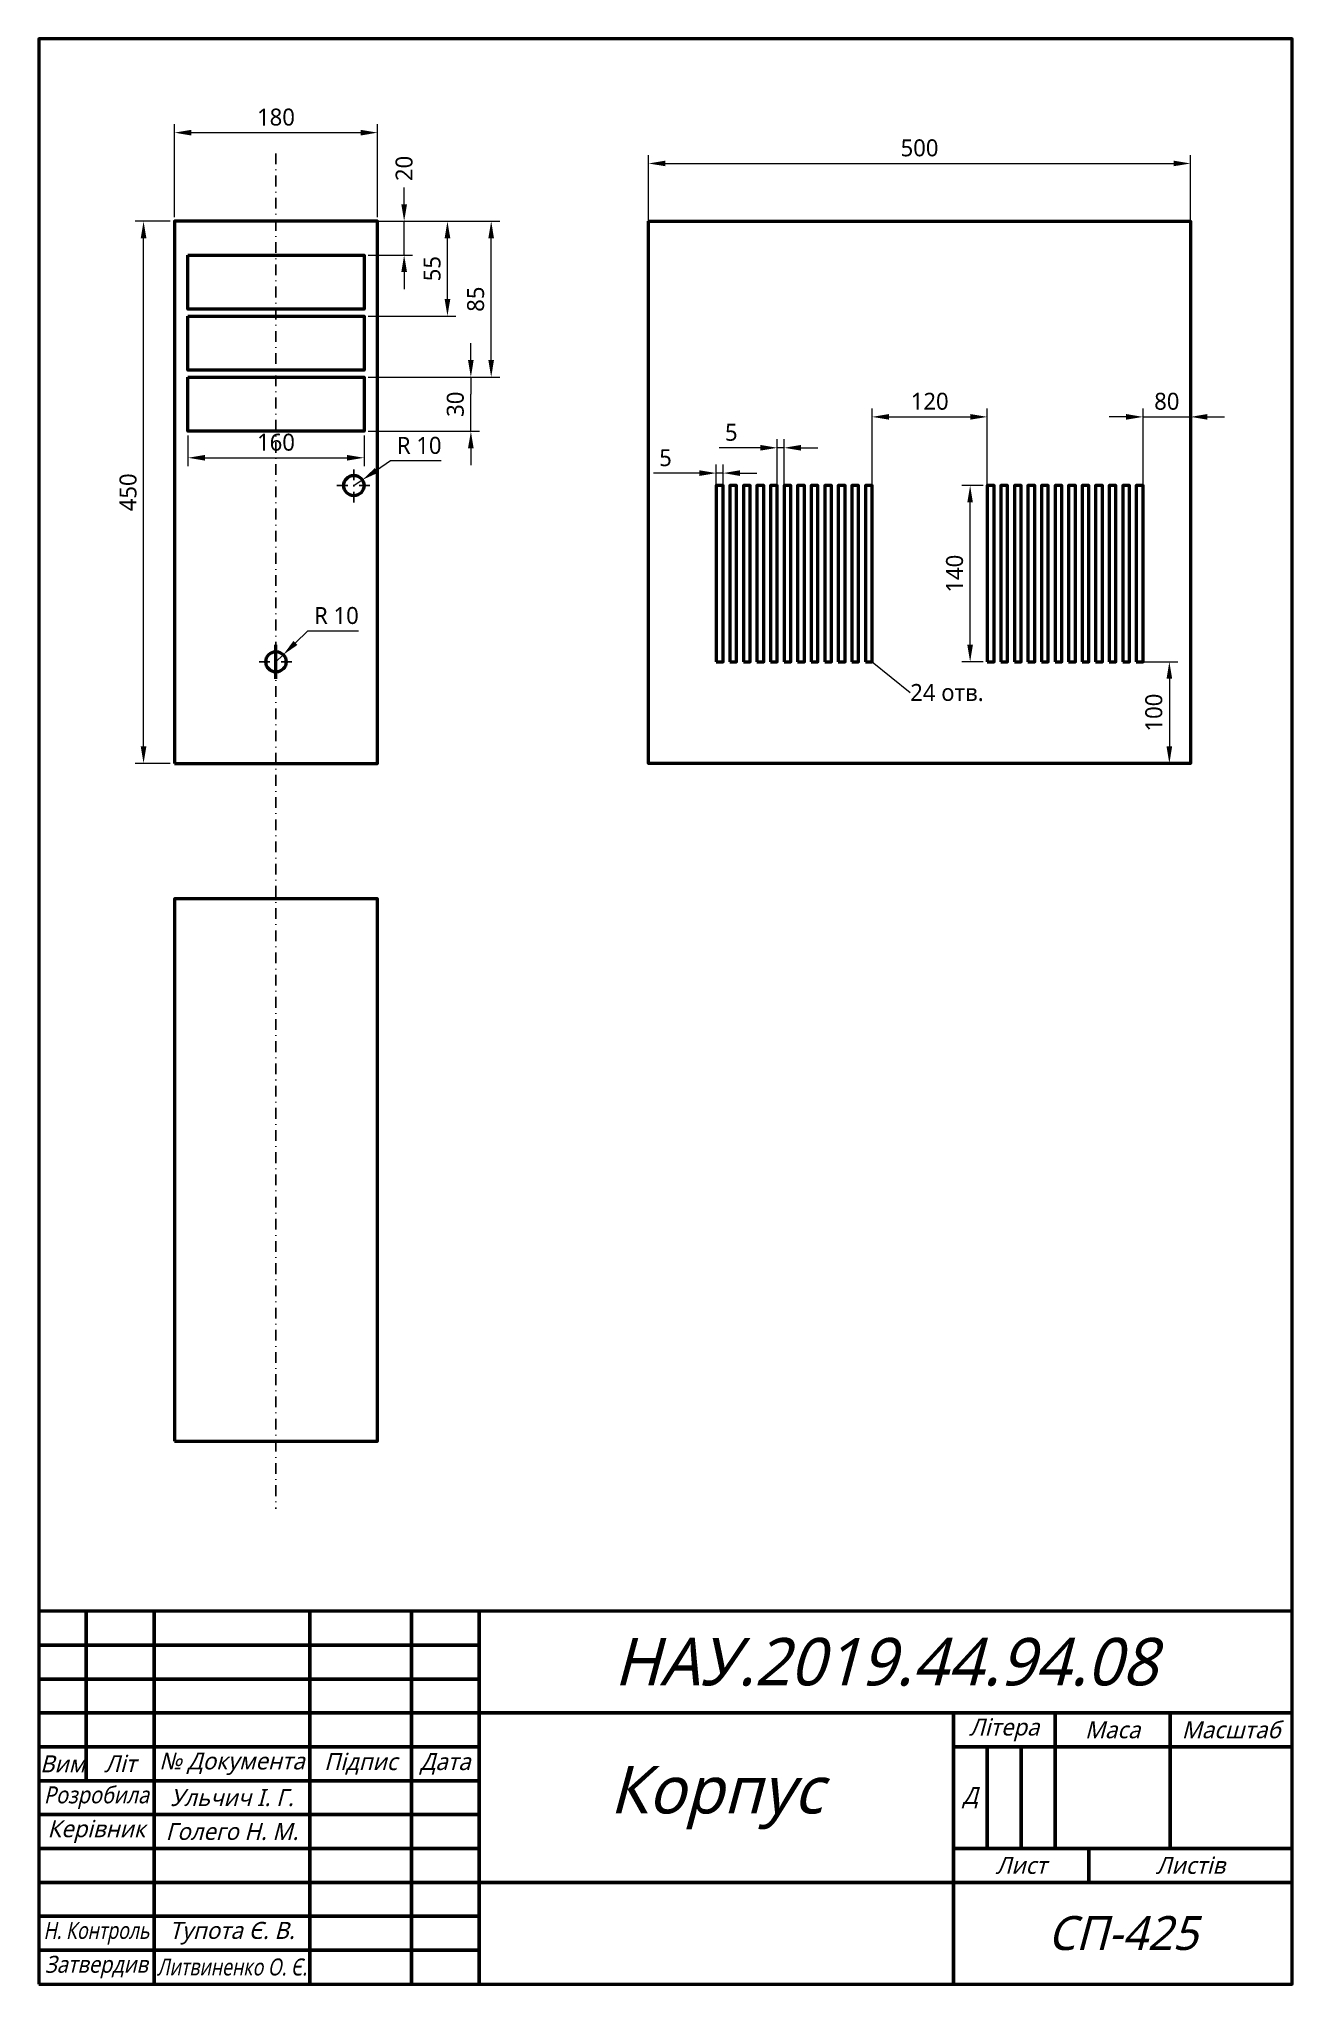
# Model space of a CAD drawing. Header units: millimetres. Extents: x 20 to 205, y 5 to 292.
import ezdxf

# ---------------------------------------------------------------- set-up
doc = ezdxf.new("R2010")
doc.units = ezdxf.units.MM
doc.header["$LTSCALE"] = 0.25
doc.linetypes.add('DASHDOT2', pattern=[12.7, 6.35, -3.175, 0, -3.175])
for name, color, linetype, lineweight in [('Border', 7, 'Continuous', 50), ('Computer Case', 7, 'Continuous', 50), ('Dimensions', 7, 'Continuous', 50), ('Stamp', 7, 'Continuous', 50)]:
    doc.layers.add(name, color=color, linetype=linetype, lineweight=lineweight)
doc.layers.add('Stamp Text', color=7, linetype='Continuous')
doc.layers.add('Symmetry Axes', color=7, linetype='DASHDOT2')
doc.styles.add('lab-01-02-dim', font='Roboto-Regular_1.ttf', dxfattribs={"height": 2.5})
doc.styles.add('lab-01-02-s00', font='Roboto-Italic_1.ttf', dxfattribs={"height": 2.5})
doc.styles.add('lab-01-02-s01', font='Roboto-Italic_1.ttf', dxfattribs={"height": 5})
doc.styles.add('lab-01-02-s02', font='Roboto-Italic_1.ttf', dxfattribs={"height": 7})
doc.dimstyles.new('lab-01-02', dxfattribs={"dimtxt": 5, "dimasz": 2.5, "dimexe": 1.25, "dimexo": 0.625, "dimgap": 1, "dimtad": 1, "dimdec": 0, "dimtxsty": 'lab-01-02-dim', "dimcen": 2.5, "dimadec": 0, "dimazin": 0, "dimtfac": 1, "dimtdec": 0, "dimtmove": 0, "dimatfit": 3, "dimldrblk": 'NONE', "dimfxl": 0, "dimlwd": 15, "dimlwe": 15, "dimarcsym": 0})
doc.dimstyles.new('lab-01-02$4', dxfattribs={"dimtxt": 5, "dimasz": 2.5, "dimexe": 1.25, "dimexo": 0.625, "dimgap": 1, "dimtad": 1, "dimtoh": 1, "dimdec": 0, "dimtxsty": 'lab-01-02-dim', "dimcen": 2.5, "dimadec": 0, "dimazin": 0, "dimtfac": 1, "dimtdec": 0, "dimtmove": 0, "dimatfit": 3, "dimldrblk": 'NONE', "dimfxl": 0, "dimlwd": 15, "dimlwe": 15, "dimarcsym": 0})

# ---------------------------------------------------------------- blocks, each defined once
blk = doc.blocks.new('*D0')
at = {"layer": 'Dimensions', "color": 0, "lineweight": 15}
for p, q in [((40, 265.72), (40, 279.42)), ((70, 265.72), (70, 279.42)), ((42.5, 278.17), (67.5, 278.17))]:
    blk.add_line(p, q, dxfattribs=at)
at = {"layer": 'Dimensions', "color": 0}
for points in [[(42.5, 278.58), (42.5, 277.75), (40, 278.17)], [(67.5, 278.58), (67.5, 277.75), (70, 278.17)]]:
    blk.add_solid(points, dxfattribs=at)
at = {"layer": 'Dimensions', "color": 0, "insert": (55, 280.45), "char_height": 2.5, "attachment_point": 5, "style": 'lab-01-02-dim'}
blk.add_mtext('180', dxfattribs=at)
blk = doc.blocks.new('_None')
blk = doc.blocks.new('*D1')
at = {"layer": 'Dimensions', "color": 0, "lineweight": 15}
for p, q in [((39.38, 265.1), (34.2, 265.1)), ((35.45, 187.6), (35.45, 262.6)), ((39.38, 185.1), (34.2, 185.1))]:
    blk.add_line(p, q, dxfattribs=at)
at = {"layer": 'Dimensions', "color": 0}
for points in [[(35.04, 262.6), (35.87, 262.6), (35.45, 265.1)], [(35.04, 187.6), (35.87, 187.6), (35.45, 185.1)]]:
    blk.add_solid(points, dxfattribs=at)
at = {"layer": 'Dimensions', "color": 0, "insert": (33.17, 225.1), "char_height": 2.5, "attachment_point": 5, "rotation": 90, "style": 'lab-01-02-dim'}
blk.add_mtext('450', dxfattribs=at)
blk = doc.blocks.new('*D2')
at = {"layer": 'Dimensions', "color": 0, "lineweight": 15}
for p, q in [((73.92, 267.6), (73.92, 270.1)), ((68.62, 265.1), (75.17, 265.1)), ((73.92, 260.1), (73.92, 265.1)), ((68.62, 260.1), (75.17, 260.1)), ((73.92, 257.6), (73.92, 255.1))]:
    blk.add_line(p, q, dxfattribs=at)
at = {"layer": 'Dimensions', "color": 0}
for points in [[(73.5, 267.6), (74.34, 267.6), (73.92, 265.1)], [(73.5, 257.6), (74.34, 257.6), (73.92, 260.1)]]:
    blk.add_solid(points, dxfattribs=at)
at = {"layer": 'Dimensions', "color": 0, "insert": (73.92, 272.89), "char_height": 2.5, "attachment_point": 5, "rotation": 90, "style": 'lab-01-02-dim'}
blk.add_mtext('20', dxfattribs=at)
blk = doc.blocks.new('*D3')
at = {"layer": 'Dimensions', "color": 0, "lineweight": 15}
for p, q in [((68.62, 265.1), (81.56, 265.1)), ((80.31, 253.6), (80.31, 262.6)), ((68.62, 251.1), (81.56, 251.1))]:
    blk.add_line(p, q, dxfattribs=at)
at = {"layer": 'Dimensions', "color": 0}
for points in [[(79.9, 262.6), (80.73, 262.6), (80.31, 265.1)], [(79.9, 253.6), (80.73, 253.6), (80.31, 251.1)]]:
    blk.add_solid(points, dxfattribs=at)
at = {"layer": 'Dimensions', "color": 0, "insert": (78.05, 258.1), "char_height": 2.5, "attachment_point": 5, "rotation": 90, "style": 'lab-01-02-dim'}
blk.add_mtext('55', dxfattribs=at)
blk = doc.blocks.new('*D4')
at = {"layer": 'Dimensions', "color": 0, "lineweight": 15}
for p, q in [((68.62, 265.1), (88.02, 265.1)), ((86.77, 244.6), (86.77, 262.6)), ((68.62, 242.1), (88.02, 242.1))]:
    blk.add_line(p, q, dxfattribs=at)
at = {"layer": 'Dimensions', "color": 0}
for points in [[(86.35, 262.6), (87.18, 262.6), (86.77, 265.1)], [(86.35, 244.6), (87.18, 244.6), (86.77, 242.1)]]:
    blk.add_solid(points, dxfattribs=at)
at = {"layer": 'Dimensions', "color": 0, "insert": (84.48, 253.6), "char_height": 2.5, "attachment_point": 5, "rotation": 90, "style": 'lab-01-02-dim'}
blk.add_mtext('85', dxfattribs=at)
blk = doc.blocks.new('*D5')
at = {"layer": 'Dimensions', "color": 0, "lineweight": 15}
for p, q in [((42, 233.47), (42, 228.95)), ((68, 233.47), (68, 228.95)), ((44.5, 230.2), (65.5, 230.2))]:
    blk.add_line(p, q, dxfattribs=at)
at = {"layer": 'Dimensions', "color": 0}
for points in [[(44.5, 230.61), (44.5, 229.78), (42, 230.2)], [(65.5, 230.61), (65.5, 229.78), (68, 230.2)]]:
    blk.add_solid(points, dxfattribs=at)
at = {"layer": 'Dimensions', "color": 0, "insert": (55, 232.48), "char_height": 2.5, "attachment_point": 5, "style": 'lab-01-02-dim'}
blk.add_mtext('160', dxfattribs=at)
blk = doc.blocks.new('*D6')
at = {"layer": 'Dimensions', "color": 0, "lineweight": 15}
for p, q in [((71.89, 229.73), (69.82, 228.33)), ((79.4, 229.73), (71.89, 229.73)), ((66.5, 226.1), (67.74, 226.93))]:
    blk.add_line(p, q, dxfattribs=at)
at = {"layer": 'Dimensions', "color": 0}
blk.add_solid([(69.59, 228.68), (70.05, 227.98), (67.74, 226.93)], dxfattribs=at)
at = {"layer": 'Dimensions', "color": 0, "insert": (76.14, 232.01), "char_height": 2.5, "attachment_point": 5, "style": 'lab-01-02-dim'}
blk.add_mtext('R 10', dxfattribs=at)
blk = doc.blocks.new('*D7')
at = {"layer": 'Dimensions', "color": 0, "lineweight": 15}
for p, q in [((59.67, 204.62), (57.87, 202.88)), ((67.17, 204.62), (59.67, 204.62)), ((55, 200.1), (56.08, 201.14))]:
    blk.add_line(p, q, dxfattribs=at)
at = {"layer": 'Dimensions', "color": 0}
blk.add_solid([(57.58, 203.18), (58.16, 202.58), (56.08, 201.14)], dxfattribs=at)
at = {"layer": 'Dimensions', "color": 0, "insert": (63.92, 206.91), "char_height": 2.5, "attachment_point": 5, "style": 'lab-01-02-dim'}
blk.add_mtext('R 10', dxfattribs=at)
blk = doc.blocks.new('*D8')
at = {"layer": 'Dimensions', "color": 0, "lineweight": 15}
for p, q in [((83.77, 244.6), (83.77, 247.1)), ((68.62, 242.1), (85.02, 242.1)), ((83.77, 242.1), (83.77, 239.6)), ((83.77, 236.6), (83.77, 239.6)), ((83.77, 234.1), (83.77, 236.6)), ((68.62, 234.1), (85.02, 234.1)), ((83.77, 231.6), (83.77, 229.1))]:
    blk.add_line(p, q, dxfattribs=at)
at = {"layer": 'Dimensions', "color": 0}
for points in [[(83.35, 244.6), (84.18, 244.6), (83.77, 242.1)], [(83.35, 231.6), (84.18, 231.6), (83.77, 234.1)]]:
    blk.add_solid(points, dxfattribs=at)
at = {"layer": 'Dimensions', "color": 0, "insert": (81.48, 238.1), "char_height": 2.5, "attachment_point": 5, "rotation": 90, "style": 'lab-01-02-dim'}
blk.add_mtext('30', dxfattribs=at)
blk = doc.blocks.new('*D9')
at = {"layer": 'Dimensions', "color": 0, "lineweight": 15}
for p, q in [((117.5, 227.94), (110.71, 227.94)), ((120, 200.72), (120, 229.19)), ((121, 227.94), (120, 227.94)), ((121, 200.72), (121, 229.19)), ((123.5, 227.94), (126, 227.94))]:
    blk.add_line(p, q, dxfattribs=at)
at = {"layer": 'Dimensions', "color": 0}
for points in [[(117.5, 228.35), (117.5, 227.52), (120, 227.94)], [(123.5, 228.35), (123.5, 227.52), (121, 227.94)]]:
    blk.add_solid(points, dxfattribs=at)
at = {"layer": 'Dimensions', "color": 0, "insert": (112.5, 230.2), "char_height": 2.5, "attachment_point": 5, "style": 'lab-01-02-dim'}
blk.add_mtext('5', dxfattribs=at)
blk = doc.blocks.new('*D10')
at = {"layer": 'Dimensions', "color": 0, "lineweight": 15}
for p, q in [((129, 200.72), (129, 232.92)), ((130, 200.72), (130, 232.92)), ((126.5, 231.67), (120.43, 231.67)), ((130, 231.67), (129, 231.67)), ((132.5, 231.67), (135, 231.67))]:
    blk.add_line(p, q, dxfattribs=at)
at = {"layer": 'Dimensions', "color": 0}
for points in [[(126.5, 232.09), (126.5, 231.26), (129, 231.67)], [(132.5, 232.09), (132.5, 231.26), (130, 231.67)]]:
    blk.add_solid(points, dxfattribs=at)
at = {"layer": 'Dimensions', "color": 0, "insert": (122.21, 233.94), "char_height": 2.5, "attachment_point": 5, "style": 'lab-01-02-dim'}
blk.add_mtext('5', dxfattribs=at)
blk = doc.blocks.new('*D11')
at = {"layer": 'Dimensions', "color": 0, "lineweight": 15}
for p, q in [((143, 200.72), (143, 237.48)), ((145.5, 236.23), (157.5, 236.23)), ((160, 200.72), (160, 237.48))]:
    blk.add_line(p, q, dxfattribs=at)
at = {"layer": 'Dimensions', "color": 0}
for points in [[(145.5, 236.65), (145.5, 235.82), (143, 236.23)], [(157.5, 236.65), (157.5, 235.82), (160, 236.23)]]:
    blk.add_solid(points, dxfattribs=at)
at = {"layer": 'Dimensions', "color": 0, "insert": (151.5, 238.52), "char_height": 2.5, "attachment_point": 5, "style": 'lab-01-02-dim'}
blk.add_mtext('120', dxfattribs=at)
blk = doc.blocks.new('*D12')
at = {"layer": 'Dimensions', "color": 0, "lineweight": 15}
for p, q in [((159.38, 226.1), (156.22, 226.1)), ((157.47, 202.6), (157.47, 223.6)), ((159.38, 200.1), (156.22, 200.1))]:
    blk.add_line(p, q, dxfattribs=at)
at = {"layer": 'Dimensions', "color": 0}
for points in [[(157.05, 223.6), (157.88, 223.6), (157.47, 226.1)], [(157.05, 202.6), (157.88, 202.6), (157.47, 200.1)]]:
    blk.add_solid(points, dxfattribs=at)
at = {"layer": 'Dimensions', "color": 0, "insert": (155.18, 213.1), "char_height": 2.5, "attachment_point": 5, "rotation": 90, "style": 'lab-01-02-dim'}
blk.add_mtext('140', dxfattribs=at)
blk = doc.blocks.new('*D13')
at = {"layer": 'Dimensions', "color": 0, "lineweight": 15}
for p, q in [((180.5, 236.23), (178, 236.23)), ((183, 200.72), (183, 237.48)), ((183, 236.23), (190, 236.23)), ((190, 200.72), (190, 237.48)), ((192.5, 236.23), (195, 236.23))]:
    blk.add_line(p, q, dxfattribs=at)
at = {"layer": 'Dimensions', "color": 0}
for points in [[(180.5, 236.65), (180.5, 235.82), (183, 236.23)], [(192.5, 236.65), (192.5, 235.82), (190, 236.23)]]:
    blk.add_solid(points, dxfattribs=at)
at = {"layer": 'Dimensions', "color": 0, "insert": (186.5, 238.52), "char_height": 2.5, "attachment_point": 5, "style": 'lab-01-02-dim'}
blk.add_mtext('80', dxfattribs=at)
blk = doc.blocks.new('*D14')
at = {"layer": 'Dimensions', "color": 0, "lineweight": 15}
for p, q in [((182.62, 200.1), (188.12, 200.1)), ((186.88, 197.6), (186.88, 187.6)), ((182.62, 185.1), (188.12, 185.1))]:
    blk.add_line(p, q, dxfattribs=at)
at = {"layer": 'Dimensions', "color": 0}
for points in [[(186.46, 197.6), (187.29, 197.6), (186.88, 200.1)], [(186.46, 187.6), (187.29, 187.6), (186.88, 185.1)]]:
    blk.add_solid(points, dxfattribs=at)
at = {"layer": 'Dimensions', "color": 0, "insert": (184.59, 192.6), "char_height": 2.5, "attachment_point": 5, "rotation": 90, "style": 'lab-01-02-dim'}
blk.add_mtext('100', dxfattribs=at)
blk = doc.blocks.new('*D15')
at = {"layer": 'Dimensions', "color": 0, "lineweight": 15}
for p, q in [((110, 185.72), (110, 274.87)), ((112.5, 273.62), (187.5, 273.62)), ((190, 185.72), (190, 274.87))]:
    blk.add_line(p, q, dxfattribs=at)
at = {"layer": 'Dimensions', "color": 0}
for points in [[(112.5, 274.04), (112.5, 273.21), (110, 273.62)], [(187.5, 274.04), (187.5, 273.21), (190, 273.62)]]:
    blk.add_solid(points, dxfattribs=at)
at = {"layer": 'Dimensions', "color": 0, "insert": (150, 275.91), "char_height": 2.5, "attachment_point": 5, "style": 'lab-01-02-dim'}
blk.add_mtext('500', dxfattribs=at)

msp = doc.modelspace()

# ---------------------------------------------------------------- linework, layer by layer
at = {"layer": 'Border'}
msp.add_lwpolyline([(20, 5), (205, 5), (205, 292), (20, 292)], close=True, dxfattribs=at)
at = {"layer": 'Computer Case'}
msp.add_line((55, 197.6), (55, 202.6), dxfattribs=at)
for points in [[(40, 185.1), (70, 185.1), (70, 265.1), (40, 265.1)], [(110, 265.1), (190, 265.1), (190, 185.1), (110, 185.1)], [(42, 260.1), (68, 260.1), (68, 252.1), (42, 252.1)], [(42, 251.1), (68, 251.1), (68, 243.1), (42, 243.1)], [(42, 242.1), (68, 242.1), (68, 234.1), (42, 234.1)], [(120, 200.1), (121, 200.1), (121, 226.1), (120, 226.1)], [(122, 200.1), (123, 200.1), (123, 226.1), (122, 226.1)], [(124, 200.1), (125, 200.1), (125, 226.1), (124, 226.1)], [(126, 200.1), (127, 200.1), (127, 226.1), (126, 226.1)], [(128, 200.1), (129, 200.1), (129, 226.1), (128, 226.1)], [(130, 200.1), (131, 200.1), (131, 226.1), (130, 226.1)], [(132, 200.1), (133, 200.1), (133, 226.1), (132, 226.1)], [(134, 200.1), (135, 200.1), (135, 226.1), (134, 226.1)], [(136, 200.1), (137, 200.1), (137, 226.1), (136, 226.1)], [(138, 200.1), (139, 200.1), (139, 226.1), (138, 226.1)], [(140, 200.1), (141, 200.1), (141, 226.1), (140, 226.1)], [(142, 200.1), (143, 200.1), (143, 226.1), (142, 226.1)], [(160, 200.1), (161, 200.1), (161, 226.1), (160, 226.1)], [(162, 200.1), (163, 200.1), (163, 226.1), (162, 226.1)], [(164, 200.1), (165, 200.1), (165, 226.1), (164, 226.1)], [(166, 200.1), (167, 200.1), (167, 226.1), (166, 226.1)], [(168, 200.1), (169, 200.1), (169, 226.1), (168, 226.1)], [(170, 200.1), (171, 200.1), (171, 226.1), (170, 226.1)], [(172, 200.1), (173, 200.1), (173, 226.1), (172, 226.1)], [(174, 200.1), (175, 200.1), (175, 226.1), (174, 226.1)], [(176, 200.1), (177, 200.1), (177, 226.1), (176, 226.1)], [(178, 200.1), (179, 200.1), (179, 226.1), (178, 226.1)], [(180, 200.1), (181, 200.1), (181, 226.1), (180, 226.1)], [(182, 200.1), (183, 200.1), (183, 226.1), (182, 226.1)], [(40, 85.1), (70, 85.1), (70, 165.1), (40, 165.1)]]:
    msp.add_lwpolyline(points, close=True, dxfattribs=at)
for centre in [(66.5, 226.1), (55, 200.1)]:
    msp.add_circle(centre, 1.5, dxfattribs=at)
at = {"layer": 'Stamp'}
for points in [[(20, 55), (27, 55), (27, 60), (20, 60)], [(27, 55), (37, 55), (37, 60), (27, 60)], [(37, 55), (60, 55), (60, 60), (37, 60)], [(60, 55), (75, 55), (75, 60), (60, 60)], [(75, 55), (85, 55), (85, 60), (75, 60)], [(85, 45), (205, 45), (205, 60), (85, 60)], [(20, 50), (27, 50), (27, 55), (20, 55)], [(27, 50), (37, 50), (37, 55), (27, 55)], [(37, 50), (60, 50), (60, 55), (37, 55)], [(60, 50), (75, 50), (75, 55), (60, 55)], [(75, 50), (85, 50), (85, 55), (75, 55)], [(20, 45), (27, 45), (27, 50), (20, 50)], [(27, 45), (37, 45), (37, 50), (27, 50)], [(37, 45), (60, 45), (60, 50), (37, 50)], [(60, 45), (75, 45), (75, 50), (60, 50)], [(75, 45), (85, 45), (85, 50), (75, 50)], [(20, 40), (27, 40), (27, 45), (20, 45)], [(27, 40), (37, 40), (37, 45), (27, 45)], [(37, 40), (60, 40), (60, 45), (37, 45)], [(60, 40), (75, 40), (75, 45), (60, 45)], [(75, 40), (85, 40), (85, 45), (75, 45)], [(85, 20), (155, 20), (155, 45), (85, 45)], [(155, 40), (170, 40), (170, 45), (155, 45)], [(170, 40), (187, 40), (187, 45), (170, 45)], [(187, 40), (205, 40), (205, 45), (187, 45)], [(20, 35), (27, 35), (27, 40), (20, 40)], [(27, 35), (37, 35), (37, 40), (27, 40)], [(37, 35), (60, 35), (60, 40), (37, 40)], [(60, 35), (75, 35), (75, 40), (60, 40)], [(75, 35), (85, 35), (85, 40), (75, 40)], [(155, 25), (160, 25), (160, 40), (155, 40)], [(160, 25), (165, 25), (165, 40), (160, 40)], [(165, 25), (170, 25), (170, 40), (165, 40)], [(170, 25), (187, 25), (187, 40), (170, 40)], [(187, 25), (205, 25), (205, 40), (187, 40)], [(20, 30), (37, 30), (37, 35), (20, 35)], [(37, 30), (60, 30), (60, 35), (37, 35)], [(60, 30), (75, 30), (75, 35), (60, 35)], [(75, 30), (85, 30), (85, 35), (75, 35)], [(20, 25), (37, 25), (37, 30), (20, 30)], [(37, 25), (60, 25), (60, 30), (37, 30)], [(60, 25), (75, 25), (75, 30), (60, 30)], [(75, 25), (85, 25), (85, 30), (75, 30)], [(20, 20), (37, 20), (37, 25), (20, 25)], [(37, 20), (60, 20), (60, 25), (37, 25)], [(60, 20), (75, 20), (75, 25), (60, 25)], [(75, 20), (85, 20), (85, 25), (75, 25)], [(155, 20), (175, 20), (175, 25), (155, 25)], [(175, 20), (205, 20), (205, 25), (175, 25)], [(20, 15), (37, 15), (37, 20), (20, 20)], [(37, 15), (60, 15), (60, 20), (37, 20)], [(60, 15), (75, 15), (75, 20), (60, 20)], [(75, 15), (85, 15), (85, 20), (75, 20)], [(85, 5), (155, 5), (155, 20), (85, 20)], [(155, 5), (205, 5), (205, 20), (155, 20)], [(20, 10), (37, 10), (37, 15), (20, 15)], [(37, 10), (60, 10), (60, 15), (37, 15)], [(60, 10), (75, 10), (75, 15), (60, 15)], [(75, 10), (85, 10), (85, 15), (75, 15)], [(20, 5), (37, 5), (37, 10), (20, 10)], [(37, 5), (60, 5), (60, 10), (37, 10)], [(60, 5), (75, 5), (75, 10), (60, 10)], [(75, 5), (85, 5), (85, 10), (75, 10)]]:
    msp.add_lwpolyline(points, close=True, dxfattribs=at)
at = {"layer": 'Symmetry Axes'}
for p, q in [((55, 275.1), (55, 75.1)), ((66.5, 223.6), (66.5, 228.6)), ((64, 226.1), (69, 226.1)), ((52.5, 200.1), (57.5, 200.1))]:
    msp.add_line(p, q, dxfattribs=at)

# ---------------------------------------------------------------- texts
at = {"layer": 'Dimensions', "insert": (148.63, 195.55), "char_height": 2.5, "attachment_point": 4, "style": 'lab-01-02-dim'}
msp.add_mtext('24 отв.', dxfattribs=at)
at = {"layer": 'Stamp Text', "attachment_point": 5}
for s, insert, char_height, width, style in [('НАУ.2019.44.94.08', (145, 52.5), 7, 120, 'lab-01-02-s02'), ('Літера', (162.5, 42.5), 2.5, 15, 'lab-01-02-s00'), ('Маса', (178.5, 42.5), 2.5, 17, 'lab-01-02-s00'), ('Масштаб', (196, 42.5), 2.5, 18, 'lab-01-02-s00'), ('Вим', (23.5, 37.5), 2.5, 7, 'lab-01-02-s00'), ('Літ', (32, 37.5), 2.5, 10, 'lab-01-02-s00'), ('№ Документа', (48.5, 37.5), 2.5, 23, 'lab-01-02-s00'), ('Підпис', (67.5, 37.5), 2.5, 15, 'lab-01-02-s00'), ('Дата', (80, 37.5), 2.5, 10, 'lab-01-02-s00'), ('Корпус', (120, 32.5), 7, 70, 'lab-01-02-s02'), ('{\\W0.9;Розробила}', (28.5, 32.5), 2.5, 17, 'lab-01-02-s00'), ('Ульчич І. Г.', (48.5, 32.5), 2.5, 23, 'lab-01-02-s00'), ('Д', (157.5, 32.5), 2.5, 5, 'lab-01-02-s00'), ('Керівник', (28.5, 27.5), 2.5, 17, 'lab-01-02-s00'), ('Голего Н. М.', (48.5, 27.5), 2.5, 23, 'lab-01-02-s00'), ('Лист', (165, 22.5), 2.5, 20, 'lab-01-02-s00'), ('Листів', (190, 22.5), 2.5, 30, 'lab-01-02-s00'), ('СП-425', (180, 12.5), 5, 50, 'lab-01-02-s01'), ('{\\W0.8;Н. Контроль}', (28.5, 12.5), 2.5, 17, 'lab-01-02-s00'), ('Тупота Є. В.', (48.5, 12.5), 2.5, 23, 'lab-01-02-s00'), ('{\\W0.9;Затвердив}', (28.5, 7.5), 2.5, 17, 'lab-01-02-s00'), ('{\\W0.8;Литвиненко О. Є.}', (48.5, 7.5), 2.5, 23, 'lab-01-02-s00')]:
    msp.add_mtext(s, dxfattribs=dict(at, insert=insert, char_height=char_height, width=width, style=style))

# ---------------------------------------------------------------- dimensions: what is measured, and where the dimension line sits
at = {"layer": 'Dimensions'}
for base, p1, p2, text, picture, middle in [((70, 278.17), (40, 265.1), (70, 265.1), '180', '*D0', (55, 280.45)), ((190, 273.62), (110, 185.1), (190, 185.1), '500', '*D15', (150, 275.91)), ((160, 236.23), (143, 200.1), (160, 200.1), '120', '*D11', (151.5, 238.52)), ((190, 236.23), (183, 200.1), (190, 200.1), '80', '*D13', (186.5, 238.52)), ((68, 230.2), (42, 234.1), (68, 234.1), '160', '*D5', (55, 232.48))]:
    dim = msp.add_linear_dim(base=base, p1=p1, p2=p2, text=text, dimstyle='lab-01-02', dxfattribs=at)
    dim.commit()
    dim.dimension.update_dxf_attribs({"geometry": picture, "text_midpoint": middle})
dim = msp.add_linear_dim(base=(73.92, 265.1), p1=(68, 260.1), p2=(68, 265.1), angle=90, text='20', dimstyle='lab-01-02', override={"dimtad": 0}, dxfattribs=at)
dim.commit()
dim.dimension.update_dxf_attribs({"geometry": '*D2', "text_midpoint": (73.92, 272.89)})
for base, p1, p2, text, picture, middle in [((35.45, 265.1), (40, 185.1), (40, 265.1), '450', '*D1', (33.17, 225.1)), ((80.31, 265.1), (68, 251.1), (68, 265.1), '55', '*D3', (78.05, 258.1)), ((86.77, 265.1), (68, 242.1), (68, 265.1), '85', '*D4', (84.48, 253.6)), ((157.47, 226.1), (160, 200.1), (160, 226.1), '140', '*D12', (155.18, 213.1))]:
    dim = msp.add_linear_dim(base=base, p1=p1, p2=p2, angle=90, text=text, dimstyle='lab-01-02', dxfattribs=at)
    dim.commit()
    dim.dimension.update_dxf_attribs({"geometry": picture, "text_midpoint": middle})
for base, p1, p2, text, picture, middle in [((83.77, 242.1), (68, 234.1), (68, 242.1), '30', '*D8', (83.77, 238.1)), ((186.88, 185.1), (182, 200.1), (182, 185.1), '100', '*D14', (186.88, 192.6))]:
    dim = msp.add_linear_dim(base=base, p1=p1, p2=p2, angle=90, text=text, dimstyle='lab-01-02', dxfattribs=at)
    dim.commit()
    dim.dimension.update_dxf_attribs({"geometry": picture, "text_midpoint": middle, "dimtype": 160})
for center, mpoint, picture, middle in [((66.5, 226.1), (67.74, 226.93), '*D6', (76.14, 232.01)), ((55, 200.1), (56.08, 201.14), '*D7', (63.92, 206.91))]:
    dim = msp.add_radius_dim(center=center, mpoint=mpoint, text='R 10', dimstyle='lab-01-02$4', dxfattribs=at)
    dim.commit()
    dim.dimension.update_dxf_attribs({"geometry": picture, "text_midpoint": middle})
for base, p1, p2, picture, middle in [((130, 231.67), (129, 200.1), (130, 200.1), '*D10', (122.21, 231.67)), ((121, 227.94), (120, 200.1), (121, 200.1), '*D9', (112.5, 227.94))]:
    dim = msp.add_linear_dim(base=base, p1=p1, p2=p2, text='5', dimstyle='lab-01-02', dxfattribs=at)
    dim.commit()
    dim.dimension.update_dxf_attribs({"geometry": picture, "text_midpoint": middle, "dimtype": 160})

# ---------------------------------------------------------------- leaders
msp.add_leader([(143, 200.1), (148.63, 195.55)], dimstyle='lab-01-02', dxfattribs=at)

doc.saveas('drawing.dxf')
